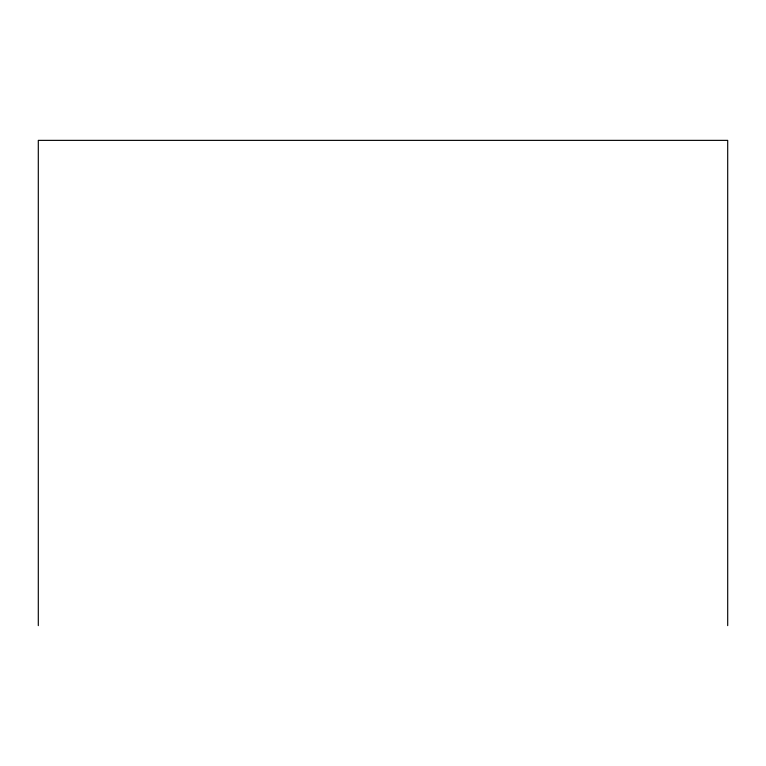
<?xml version="1.0" encoding="UTF-8"?>
<svg xmlns="http://www.w3.org/2000/svg" width="766" height="766" viewBox="0 0 766 766"><rect width="100%" height="100%" fill="white"/><g stroke="black" fill="none" stroke-linecap="round" stroke-linejoin="round"><path stroke-width="1.15" d="M727.7 625.63L727.7 140.369L38.3 140.369L38.3 625.63"/></g></svg>
